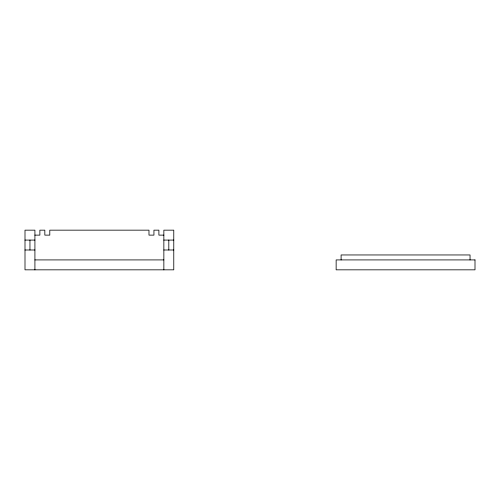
<?xml version="1.0" encoding="UTF-8"?>
<svg xmlns="http://www.w3.org/2000/svg" width="500" height="500" viewBox="0 0 500 500"><rect width="100%" height="100%" fill="white"/><g stroke="black" fill="none" stroke-linecap="round" stroke-linejoin="round"><path stroke-width="0.75" d="M34.919 235.125L39.875 235.125L39.875 230.162L44.837 230.162L44.837 235.125L49.794 235.125L49.794 230.162L148.981 230.162L148.981 235.125L153.938 235.125L153.938 230.162L158.9 230.162L158.9 235.125L163.856 235.125M25 240.081L34.919 240.081M163.856 240.081L173.775 240.081M25 250L34.919 250M163.856 250L173.775 250M34.919 259.919L163.856 259.919M470.044 259.919L470.044 254.956L341.1 254.956L341.1 259.919M168.812 240.081L168.812 250M163.856 269.837L163.856 230.162L173.775 230.162L173.775 269.837L25 269.837L25 230.162L34.919 230.162L34.919 269.837M29.956 240.081L29.956 250M475 259.919L336.144 259.919L336.144 269.837L475 269.837L475 259.919"/></g></svg>
